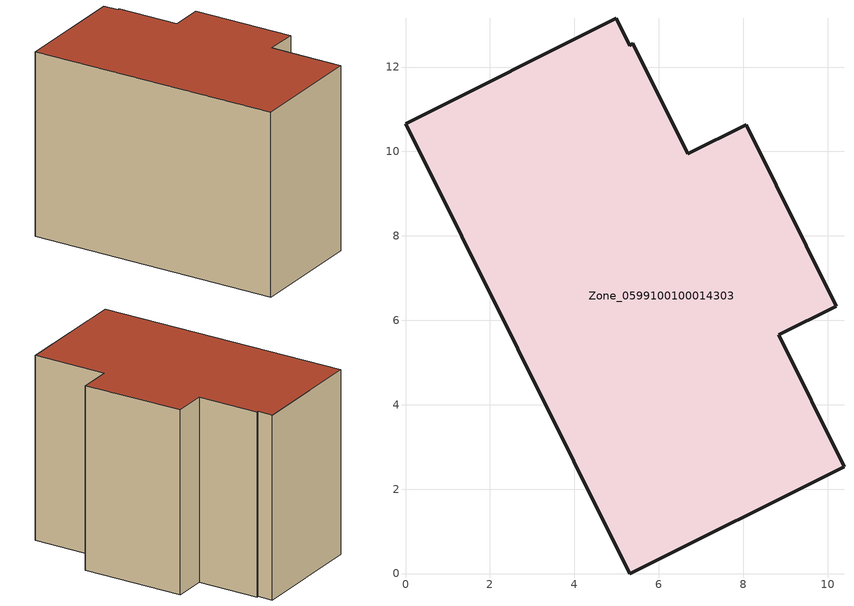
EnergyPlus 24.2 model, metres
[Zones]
Zone_0599100100014303
 floor ground (C_G): 5.32,12.51 5.39,12.57 6.69,9.95 8.07,10.63 10.21,6.33 8.84,5.66 10.39,2.53 5.31,0 0,10.66 4.99,13.15 z0
 wall outside (C_F): 5.31,0 10.39,2.53 8.84,5.66 10.21,6.33 8.07,10.63 6.69,9.95 5.39,12.57 5.32,12.51 4.99,13.15 0,10.66 5.31,0 z0:8.73
 roof outside (C_R): 5.39,12.57 5.32,12.51 4.99,13.15 0,10.66 5.31,0 10.39,2.53 8.84,5.66 10.21,6.33 8.07,10.63 6.69,9.95 z8.73
[BUILDING]
Pand.0599100100014303: North Axis=0; Terrain=City; Loads Convergence Tolerance Value=0.04; Temperature Convergence Tolerance Value=0.4; Solar Distribution=FullExterior; Maximum Number of Warmup Days=25; Minimum Number of Warmup Days=1
[Site:Location]
Rotterdam.The.Hague.AP_ZH_NLD Design_Conditions: Latitude=51.96; Longitude=4.45; Time Zone=1; Elevation=-4.5
[SITE:GROUNDTEMPERATURE:BUILDINGSURFACE]
18, 18, 18, 18, 18, 18, 18, 18, 18, 18, 18, 18
[MATERIAL] Thermal Absorptance=0.9; Solar Absorptance=0.7; Visible Absorptance=0.7
Name | Roughness | Thickness | Conductivity | Density | Specific Heat
G.TC.2015-2018 | MediumSmooth | 0.15 | 0.0428571 | 540 | 1210
F.TC.2015-2018 | Rough | 0.3 | 0.0666667 | 1920 | 840
R.TC.2015-2018 | MediumRough | 0.2 | 0.0333333 | 1500 | 1000
[CONSTRUCTION]
C_G: G.TC.2015-2018
C_F: F.TC.2015-2018
C_R: R.TC.2015-2018
[ZONE]
Zone_0599100100014303: Type=1; Multiplier=1; Ceiling Height=Autocalculate; Volume=Autocalculate; Floor Area=autocalculate; Part of Total Floor Area=Yes
[ZONEINFILTRATION:DESIGNFLOWRATE]
Infil_Zone_0599100100014303: Zone or ZoneList or Space or SpaceList=Zone_0599100100014303; Schedule=AlwaysOn; Design Flow Rate Calculation Method=Flow/Area; Flow Rate per Floor Area=0.0015; Constant Term Coefficient=1; Temperature Term Coefficient=0; Velocity Term Coefficient=0; Velocity Squared Term Coefficient=0
[HVACTEMPLATE:ZONE:IDEALLOADSAIRSYSTEM]
Zone_0599100100014303: Maximum Heating Supply Air Temperature=50; Minimum Cooling Supply Air Temperature=13; Maximum Heating Supply Air Humidity Ratio=0.0156; Minimum Cooling Supply Air Humidity Ratio=0.0077; Heating Limit=NoLimit; Cooling Limit=NoLimit; Dehumidification Control Type=ConstantSensibleHeatRatio; Cooling Sensible Heat Ratio=0.7; Dehumidification Setpoint=60; Humidification Control Type=None; Humidification Setpoint=30; Outdoor Air Method=None; Outdoor Air Flow Rate per Person=0.00944; Outdoor Air Flow Rate per Zone Floor Area=0; Outdoor Air Flow Rate per Zone=0; Demand Controlled Ventilation Type=None; Outdoor Air Economizer Type=NoEconomizer; Heat Recovery Type=None; Sensible Heat Recovery Effectiveness=0.7; Latent Heat Recovery Effectiveness=0.65
[ZONECONTROL:THERMOSTAT]
ThermostatControl_Zone_0599100100014303: Zone or ZoneList=Zone_0599100100014303; Control Type Schedule=DualSetpointControlType; Control 1=Thermostat_Zone_0599100100014303; Temperature Difference Between Cutout And Setpoint=0
[THERMOSTATSETPOINT:DUALSETPOINT]
Thermostat_Zone_0599100100014303: Heating Setpoint Temperature Schedule=HeatingSetpoint_Zone_0599100100014303; Cooling Setpoint Temperature Schedule=CoolingSetpoint_Zone_0599100100014303
[SCHEDULE:COMPACT]
HeatingSetpoint_Zone_0599100100014303: Through: 12/31, For: AllDays, Until: 24:00, 21
CoolingSetpoint_Zone_0599100100014303: Through: 12/31, For: AllDays, Until: 24:00, 24
DualSetpointControlType: Through: 12/31, For: AllDays, Until: 24:00, 4
AlwaysOn: Through: 12/31, For: AllDays, Until: 24:00, 1
